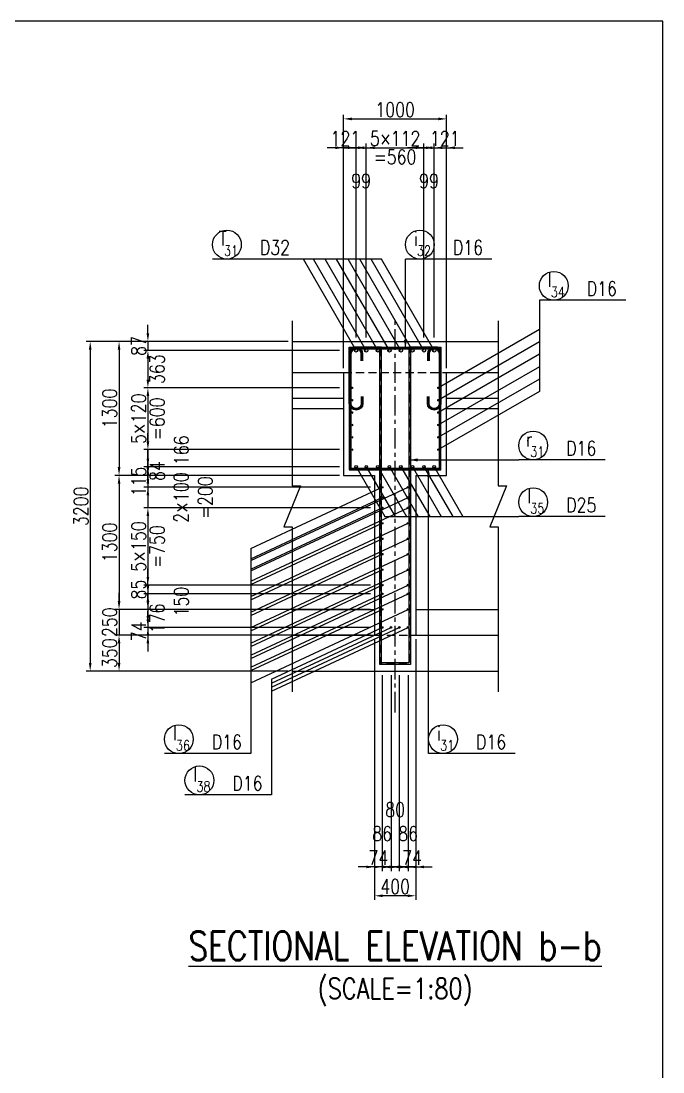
# Model space of a CAD drawing. Header units: millimetres. Extents: x -41433 to 131500, y -94900 to 39745.
# Drawn here: x 75268 to 81500, y -29700 to -19500 of the extents above; entities that cross this region are included whole.
import ezdxf
from ezdxf.enums import TextEntityAlignment as Align

# ---------------------------------------------------------------- set-up
doc = ezdxf.new("R2010")
doc.units = ezdxf.units.MM
doc.header["$LTSCALE"] = 160
doc.header["$MEASUREMENT"] = 0
doc.linetypes.add('CENTER', pattern=[2, 1.25, -0.25, 0.25, -0.25])
doc.linetypes.add('DASHED', pattern=[0.75, 0.5, -0.25])
doc.layers.get('0').update_dxf_attribs({"linetype": 'CONTINUOUS'})
doc.layers.get('DEFPOINTS').update_dxf_attribs({"color": 53, "linetype": 'CONTINUOUS'})
for name, color, linetype in [('CENTER', 6, 'CENTER'), ('DIM', 6, 'CONTINUOUS'), ('DIM-L', 6, 'CONTINUOUS'), ('GAIKEI-KEIKAKU', 4, 'CONTINUOUS'), ('TEKKIN-C', 3, 'CONTINUOUS'), ('TEKKIN-S', 3, 'CONTINUOUS'), ('TEXT', 4, 'CONTINUOUS'), ('TITLE', 3, 'CONTINUOUS')]:
    doc.layers.add(name, color=color, linetype=linetype)
doc.styles.add('DIM-TEXT', font='ROMANS', dxfattribs={"width": 0.8, "bigfont": 'EXTFONT'})
doc.styles.add('romans', font='romans.shx', dxfattribs={"bigfont": 'extfont.shx'})
doc.dimstyles.new('DIM40', dxfattribs={"dimscale": 40, "dimtxt": 3.5, "dimasz": 2, "dimexe": 1, "dimexo": 1, "dimgap": 0.5, "dimtad": 1, "dimdec": 0, "dimzin": 9, "dimdsep": 46, "dimtxsty": 'DIM-TEXT', "dimcen": 0, "dimclrt": 4, "dimaunit": 1, "dimadec": 4, "dimazin": 0, "dimtfac": 1, "dimtdec": 0, "dimtix": 1, "dimtmove": 2, "dimatfit": 0, "dimfxl": 1, "dimlwd": -1, "dimlwe": -1, "dimarcsym": 0})

# ---------------------------------------------------------------- blocks, each defined once
blk = doc.blocks.new('*D1443')
at = {"layer": 'DEFPOINTS', "color": 0, "transparency": 16777216}
for p in [(77900, -22610), (75940, -25810), (77900, -25810)]:
    blk.add_point(p, dxfattribs=at)
at = {"layer": 'DIM', "color": 0, "transparency": 16777216}
for p, q in [((77860, -22610), (75900, -22610)), ((75940, -22690), (75940, -25730)), ((77860, -25810), (75900, -25810))]:
    blk.add_line(p, q, dxfattribs=at)
for points in [[(75927, -22690), (75953, -22690), (75940, -22610)], [(75927, -25730), (75953, -25730), (75940, -25810)]]:
    blk.add_solid(points, dxfattribs=at)
at = {"layer": 'DIM', "color": 4, "transparency": 16777216, "insert": (75850, -24210), "char_height": 140, "attachment_point": 5, "rotation": 90, "style": 'DIM-TEXT'}
blk.add_mtext('3200', dxfattribs=at)
blk = doc.blocks.new('*D1444')
at = {"layer": 'DEFPOINTS', "color": 0, "transparency": 16777216}
for p in [(77900, -22610), (76220, -23910), (78400, -23910)]:
    blk.add_point(p, dxfattribs=at)
at = {"layer": 'DIM', "color": 0, "transparency": 16777216}
for p, q in [((77860, -22610), (76180, -22610)), ((76220, -22690), (76220, -23830)), ((78360, -23910), (76180, -23910))]:
    blk.add_line(p, q, dxfattribs=at)
for points in [[(76207, -22690), (76233, -22690), (76220, -22610)], [(76207, -23830), (76233, -23830), (76220, -23910)]]:
    blk.add_solid(points, dxfattribs=at)
at = {"layer": 'DIM', "color": 4, "transparency": 16777216, "insert": (76130, -23260), "char_height": 140, "attachment_point": 5, "rotation": 90, "style": 'DIM-TEXT'}
blk.add_mtext('1300', dxfattribs=at)
blk = doc.blocks.new('*D1445')
at = {"layer": 'DEFPOINTS', "color": 0, "transparency": 16777216}
for p in [(78400, -23910), (76220, -25210), (77900, -25210)]:
    blk.add_point(p, dxfattribs=at)
at = {"layer": 'DIM', "color": 0, "transparency": 16777216}
for p, q in [((78360, -23910), (76180, -23910)), ((76220, -23990), (76220, -25130)), ((77860, -25210), (76180, -25210))]:
    blk.add_line(p, q, dxfattribs=at)
for points in [[(76207, -23990), (76233, -23990), (76220, -23910)], [(76207, -25130), (76233, -25130), (76220, -25210)]]:
    blk.add_solid(points, dxfattribs=at)
at = {"layer": 'DIM', "color": 4, "transparency": 16777216, "insert": (76130, -24560), "char_height": 140, "attachment_point": 5, "rotation": 90, "style": 'DIM-TEXT'}
blk.add_mtext('1300', dxfattribs=at)
blk = doc.blocks.new('*D1446')
at = {"layer": 'DEFPOINTS', "color": 0, "transparency": 16777216}
for p in [(77900, -25210), (76220, -25460), (77900, -25460)]:
    blk.add_point(p, dxfattribs=at)
at = {"layer": 'DIM', "color": 0, "transparency": 16777216}
for p, q in [((76220, -25130), (76220, -25050)), ((77860, -25210), (76180, -25210)), ((76220, -25210), (76220, -25460)), ((77860, -25460), (76180, -25460)), ((76220, -25540), (76220, -25620))]:
    blk.add_line(p, q, dxfattribs=at)
for points in [[(76207, -25130), (76233, -25130), (76220, -25210)], [(76207, -25540), (76233, -25540), (76220, -25460)]]:
    blk.add_solid(points, dxfattribs=at)
at = {"layer": 'DIM', "color": 4, "transparency": 16777216, "insert": (76130, -25335), "char_height": 140, "attachment_point": 5, "rotation": 90, "style": 'DIM-TEXT'}
blk.add_mtext('250', dxfattribs=at)
blk = doc.blocks.new('*D1447')
at = {"layer": 'DEFPOINTS', "color": 0, "transparency": 16777216}
for p in [(77900, -25460), (76220, -25810), (77900, -25810)]:
    blk.add_point(p, dxfattribs=at)
at = {"layer": 'DIM', "color": 0, "transparency": 16777216}
for p, q in [((77860, -25460), (76180, -25460)), ((76220, -25540), (76220, -25730)), ((77860, -25810), (76180, -25810))]:
    blk.add_line(p, q, dxfattribs=at)
for points in [[(76207, -25540), (76233, -25540), (76220, -25460)], [(76207, -25730), (76233, -25730), (76220, -25810)]]:
    blk.add_solid(points, dxfattribs=at)
at = {"layer": 'DIM', "color": 4, "transparency": 16777216, "insert": (76130, -25635), "char_height": 140, "attachment_point": 5, "rotation": 90, "style": 'DIM-TEXT'}
blk.add_mtext('350', dxfattribs=at)
blk = doc.blocks.new('*D1448')
at = {"layer": 'DEFPOINTS', "color": 0, "transparency": 16777216}
for p in [(77900, -22610), (76500, -22697), (78400, -22697)]:
    blk.add_point(p, dxfattribs=at)
at = {"layer": 'DIM', "color": 0, "transparency": 16777216}
for p, q in [((76500, -22530), (76500, -22450)), ((77860, -22610), (76460, -22610)), ((76500, -22610), (76500, -22697)), ((78360, -22697), (76460, -22697)), ((76500, -22777), (76500, -22857))]:
    blk.add_line(p, q, dxfattribs=at)
for points in [[(76487, -22530), (76513, -22530), (76500, -22610)], [(76487, -22777), (76513, -22777), (76500, -22697)]]:
    blk.add_solid(points, dxfattribs=at)
at = {"layer": 'DIM', "color": 4, "transparency": 16777216, "insert": (76410, -22654), "char_height": 140, "attachment_point": 5, "rotation": 90, "style": 'DIM-TEXT'}
blk.add_mtext('87', dxfattribs=at)
blk = doc.blocks.new('*D1449')
at = {"layer": 'DEFPOINTS', "color": 0, "transparency": 16777216}
for p in [(78400, -23060), (76500, -23660), (78400, -23660)]:
    blk.add_point(p, dxfattribs=at)
at = {"layer": 'DIM', "color": 0, "transparency": 16777216}
for p, q in [((78360, -23060), (76460, -23060)), ((76500, -23140), (76500, -23580)), ((78360, -23660), (76460, -23660))]:
    blk.add_line(p, q, dxfattribs=at)
for points in [[(76487, -23140), (76513, -23140), (76500, -23060)], [(76487, -23580), (76513, -23580), (76500, -23660)]]:
    blk.add_solid(points, dxfattribs=at)
at = {"layer": 'DIM', "color": 4, "transparency": 16777216, "char_height": 140, "attachment_point": 5, "rotation": 90, "style": 'DIM-TEXT'}
for s, insert in [('5×120', (76410, -23360)), ('=600', (76590, -23360))]:
    blk.add_mtext(s, dxfattribs=dict(at, insert=insert))
blk = doc.blocks.new('*D1450')
at = {"layer": 'DEFPOINTS', "color": 0, "transparency": 16777216}
for p in [(78400, -23826), (76500, -23910), (78400, -23910)]:
    blk.add_point(p, dxfattribs=at)
at = {"layer": 'DIM', "color": 0, "transparency": 16777216}
for p, q in [((76500, -23746), (76500, -23666)), ((78360, -23826), (76460, -23826)), ((76500, -23826), (76500, -23910)), ((78360, -23910), (76460, -23910)), ((76500, -23990), (76500, -24070))]:
    blk.add_line(p, q, dxfattribs=at)
for points in [[(76487, -23746), (76513, -23746), (76500, -23826)], [(76487, -23990), (76513, -23990), (76500, -23910)]]:
    blk.add_solid(points, dxfattribs=at)
at = {"layer": 'DIM', "color": 4, "transparency": 16777216, "insert": (76590, -23868), "char_height": 140, "attachment_point": 5, "rotation": 90, "style": 'DIM-TEXT'}
blk.add_mtext('84', dxfattribs=at)
blk = doc.blocks.new('*D1451')
at = {"layer": 'DEFPOINTS', "color": 0, "transparency": 16777216}
for p in [(78400, -22697), (76500, -23060), (78400, -23060)]:
    blk.add_point(p, dxfattribs=at)
at = {"layer": 'DIM', "color": 0, "transparency": 16777216}
for p, q in [((78360, -22697), (76460, -22697)), ((76500, -22777), (76500, -22980)), ((78360, -23060), (76460, -23060))]:
    blk.add_line(p, q, dxfattribs=at)
for points in [[(76487, -22777), (76513, -22777), (76500, -22697)], [(76487, -22980), (76513, -22980), (76500, -23060)]]:
    blk.add_solid(points, dxfattribs=at)
at = {"layer": 'DIM', "color": 4, "transparency": 16777216, "insert": (76590, -22879), "char_height": 140, "attachment_point": 5, "rotation": 90, "style": 'DIM-TEXT'}
blk.add_mtext('363', dxfattribs=at)
blk = doc.blocks.new('*D1477')
at = {"layer": 'DEFPOINTS', "color": 0, "transparency": 16777216}
for p in [(78400, -23660), (76500, -23826), (78400, -23826)]:
    blk.add_point(p, dxfattribs=at)
at = {"layer": 'DIM', "color": 0, "transparency": 16777216}
for p, q in [((76500, -23580), (76500, -23500)), ((78360, -23660), (76460, -23660)), ((76500, -23660), (76500, -23826)), ((78360, -23826), (76460, -23826)), ((76500, -23906), (76500, -23986))]:
    blk.add_line(p, q, dxfattribs=at)
for points in [[(76487, -23580), (76513, -23580), (76500, -23660)], [(76487, -23906), (76513, -23906), (76500, -23826)]]:
    blk.add_solid(points, dxfattribs=at)
at = {"layer": 'DIM', "color": 4, "transparency": 16777216, "insert": (76707, -23743), "char_height": 140, "attachment_point": 5, "rotation": 90, "style": 'DIM-TEXT'}
blk.add_mtext('\\P  166', dxfattribs=at)
blk = doc.blocks.new('*D1368')
at = {"layer": 'DEFPOINTS', "color": 0, "transparency": 16777216}
for p in [(79400, -20450), (78400, -22910), (79400, -22910)]:
    blk.add_point(p, dxfattribs=at)
at = {"layer": 'DIM', "color": 0, "transparency": 16777216}
for p, q in [((78400, -22870), (78400, -20410)), ((78480, -20450), (79320, -20450)), ((79400, -22870), (79400, -20410))]:
    blk.add_line(p, q, dxfattribs=at)
for points in [[(78480, -20437), (78480, -20463), (78400, -20450)], [(79320, -20437), (79320, -20463), (79400, -20450)]]:
    blk.add_solid(points, dxfattribs=at)
at = {"layer": 'DIM', "color": 4, "transparency": 16777216, "insert": (78900, -20360), "char_height": 140, "attachment_point": 5, "style": 'DIM-TEXT'}
blk.add_mtext('1000', dxfattribs=at)
blk = doc.blocks.new('*D1369')
at = {"layer": 'DEFPOINTS', "color": 0, "transparency": 16777216}
for p in [(78700, -25460), (79100, -25460), (78700, -27990)]:
    blk.add_point(p, dxfattribs=at)
at = {"layer": 'DIM', "color": 0, "transparency": 16777216}
for p, q in [((78700, -25500), (78700, -28030)), ((79100, -25500), (79100, -28030)), ((79020, -27990), (78780, -27990))]:
    blk.add_line(p, q, dxfattribs=at)
for points in [[(78780, -27977), (78780, -28003), (78700, -27990)], [(79020, -27977), (79020, -28003), (79100, -27990)]]:
    blk.add_solid(points, dxfattribs=at)
at = {"layer": 'DIM', "color": 4, "transparency": 16777216, "insert": (78900, -27900), "char_height": 140, "attachment_point": 5, "style": 'DIM-TEXT'}
blk.add_mtext('400', dxfattribs=at)
blk = doc.blocks.new('*D1370')
at = {"layer": 'DEFPOINTS', "color": 0, "transparency": 16777216}
for p in [(79100, -25460), (79026, -25810), (79026, -27710)]:
    blk.add_point(p, dxfattribs=at)
at = {"layer": 'DIM', "color": 0, "transparency": 16777216}
for p, q in [((79100, -25500), (79100, -27750)), ((79026, -25850), (79026, -27750)), ((78946, -27710), (78866, -27710)), ((79100, -27710), (79026, -27710)), ((79180, -27710), (79260, -27710))]:
    blk.add_line(p, q, dxfattribs=at)
for points in [[(78946, -27697), (78946, -27723), (79026, -27710)], [(79180, -27697), (79180, -27723), (79100, -27710)]]:
    blk.add_solid(points, dxfattribs=at)
at = {"layer": 'DIM', "color": 4, "transparency": 16777216, "insert": (79063, -27620), "char_height": 140, "attachment_point": 5, "style": 'DIM-TEXT'}
blk.add_mtext('74', dxfattribs=at)
blk = doc.blocks.new('*D1371')
at = {"layer": 'DEFPOINTS', "color": 0, "transparency": 16777216}
for p in [(78940, -25810), (79026, -25810), (78940, -27710)]:
    blk.add_point(p, dxfattribs=at)
at = {"layer": 'DIM', "color": 0, "transparency": 16777216}
for p, q in [((78940, -25850), (78940, -27750)), ((79026, -25850), (79026, -27750)), ((78860, -27710), (78780, -27710)), ((79026, -27710), (78940, -27710)), ((79106, -27710), (79186, -27710))]:
    blk.add_line(p, q, dxfattribs=at)
for points in [[(78860, -27697), (78860, -27723), (78940, -27710)], [(79106, -27697), (79106, -27723), (79026, -27710)]]:
    blk.add_solid(points, dxfattribs=at)
at = {"layer": 'DIM', "color": 4, "transparency": 16777216, "insert": (79026, -27503), "char_height": 140, "attachment_point": 5, "style": 'DIM-TEXT'}
blk.add_mtext('86\\P ', dxfattribs=at)
blk = doc.blocks.new('*D1372')
at = {"layer": 'DEFPOINTS', "color": 0, "transparency": 16777216}
for p in [(78700, -25460), (78774, -25810), (78700, -27710)]:
    blk.add_point(p, dxfattribs=at)
at = {"layer": 'DIM', "color": 0, "transparency": 16777216}
for p, q in [((78700, -25500), (78700, -27750)), ((78774, -25850), (78774, -27750)), ((78620, -27710), (78540, -27710)), ((78774, -27710), (78700, -27710)), ((78854, -27710), (78934, -27710))]:
    blk.add_line(p, q, dxfattribs=at)
for points in [[(78620, -27697), (78620, -27723), (78700, -27710)], [(78854, -27697), (78854, -27723), (78774, -27710)]]:
    blk.add_solid(points, dxfattribs=at)
at = {"layer": 'DIM', "color": 4, "transparency": 16777216, "insert": (78737, -27620), "char_height": 140, "attachment_point": 5, "style": 'DIM-TEXT'}
blk.add_mtext('74', dxfattribs=at)
blk = doc.blocks.new('*D1373')
at = {"layer": 'DEFPOINTS', "color": 0, "transparency": 16777216}
for p in [(78774, -25810), (78860, -25810), (78860, -27710)]:
    blk.add_point(p, dxfattribs=at)
at = {"layer": 'DIM', "color": 0, "transparency": 16777216}
for p, q in [((78774, -25850), (78774, -27750)), ((78860, -25850), (78860, -27750)), ((78694, -27710), (78614, -27710)), ((78774, -27710), (78860, -27710)), ((78940, -27710), (79020, -27710))]:
    blk.add_line(p, q, dxfattribs=at)
for points in [[(78694, -27697), (78694, -27723), (78774, -27710)], [(78940, -27697), (78940, -27723), (78860, -27710)]]:
    blk.add_solid(points, dxfattribs=at)
at = {"layer": 'DIM', "color": 4, "transparency": 16777216, "insert": (78774, -27503), "char_height": 140, "attachment_point": 5, "style": 'DIM-TEXT'}
blk.add_mtext('86\\P ', dxfattribs=at)
blk = doc.blocks.new('*D1374')
at = {"layer": 'DEFPOINTS', "color": 0, "transparency": 16777216}
for p in [(78860, -25810), (78940, -25810), (78860, -27710)]:
    blk.add_point(p, dxfattribs=at)
at = {"layer": 'DIM', "color": 0, "transparency": 16777216}
for p, q in [((78860, -25850), (78860, -27750)), ((78940, -25850), (78940, -27750)), ((78780, -27710), (78700, -27710)), ((78940, -27710), (78860, -27710)), ((79020, -27710), (79100, -27710))]:
    blk.add_line(p, q, dxfattribs=at)
for points in [[(78780, -27697), (78780, -27723), (78860, -27710)], [(79020, -27697), (79020, -27723), (78940, -27710)]]:
    blk.add_solid(points, dxfattribs=at)
at = {"layer": 'DIM', "color": 4, "transparency": 16777216, "insert": (78900, -27387), "char_height": 140, "attachment_point": 5, "style": 'DIM-TEXT'}
blk.add_mtext('80\\P \\P ', dxfattribs=at)
blk = doc.blocks.new('*D1389')
at = {"layer": 'DEFPOINTS', "color": 0, "transparency": 16777216}
for p in [(78400, -23910), (76500, -24025), (78700, -24025)]:
    blk.add_point(p, dxfattribs=at)
at = {"layer": 'DIM', "color": 0, "transparency": 16777216}
for p, q in [((76500, -23830), (76500, -23750)), ((78360, -23910), (76460, -23910)), ((76500, -23910), (76500, -24025)), ((78660, -24025), (76460, -24025)), ((76500, -24105), (76500, -24185))]:
    blk.add_line(p, q, dxfattribs=at)
for points in [[(76487, -23830), (76513, -23830), (76500, -23910)], [(76487, -24105), (76513, -24105), (76500, -24025)]]:
    blk.add_solid(points, dxfattribs=at)
at = {"layer": 'DIM', "color": 4, "transparency": 16777216, "insert": (76410, -23968), "char_height": 140, "attachment_point": 5, "rotation": 90, "style": 'DIM-TEXT'}
blk.add_mtext('115', dxfattribs=at)
blk = doc.blocks.new('*D1390')
at = {"layer": 'DEFPOINTS', "color": 0, "transparency": 16777216}
for p in [(78700, -24225), (76500, -24975), (78700, -24975)]:
    blk.add_point(p, dxfattribs=at)
at = {"layer": 'DIM', "color": 0, "transparency": 16777216}
for p, q in [((78660, -24225), (76460, -24225)), ((76500, -24305), (76500, -24895)), ((78660, -24975), (76460, -24975))]:
    blk.add_line(p, q, dxfattribs=at)
for points in [[(76487, -24305), (76513, -24305), (76500, -24225)], [(76487, -24895), (76513, -24895), (76500, -24975)]]:
    blk.add_solid(points, dxfattribs=at)
at = {"layer": 'DIM', "color": 4, "transparency": 16777216, "char_height": 140, "attachment_point": 5, "rotation": 90, "style": 'DIM-TEXT'}
for s, insert in [('5×150', (76410, -24600)), ('=750', (76590, -24600))]:
    blk.add_mtext(s, dxfattribs=dict(at, insert=insert))
blk = doc.blocks.new('ARROW_4')
at = {"color": 0}
blk.add_solid([(0, 0), (-1, 0.2), (-1, -0.2)], dxfattribs=at)
blk = doc.blocks.new('*D1424')
at = {"layer": 'DEFPOINTS', "color": 0, "transparency": 16777216}
for p in [(78700, -25210), (76500, -25386), (78700, -25386)]:
    blk.add_point(p, dxfattribs=at)
at = {"layer": 'DIM', "color": 0, "transparency": 16777216}
for p, q in [((76500, -25130), (76500, -25050)), ((78660, -25210), (76460, -25210)), ((76500, -25210), (76500, -25386)), ((78660, -25386), (76460, -25386)), ((76500, -25466), (76500, -25546))]:
    blk.add_line(p, q, dxfattribs=at)
for points in [[(76487, -25130), (76513, -25130), (76500, -25210)], [(76487, -25466), (76513, -25466), (76500, -25386)]]:
    blk.add_solid(points, dxfattribs=at)
at = {"layer": 'DIM', "color": 4, "transparency": 16777216, "insert": (76590, -25298), "char_height": 140, "attachment_point": 5, "rotation": 90, "style": 'DIM-TEXT'}
blk.add_mtext('176', dxfattribs=at)
blk = doc.blocks.new('*D1425')
at = {"layer": 'DEFPOINTS', "color": 0, "transparency": 16777216}
for p in [(78700, -25386), (76500, -25460), (78700, -25460)]:
    blk.add_point(p, dxfattribs=at)
at = {"layer": 'DIM', "color": 0, "transparency": 16777216}
for p, q in [((76500, -25306), (76500, -25226)), ((78660, -25386), (76460, -25386)), ((76500, -25386), (76500, -25460)), ((78660, -25460), (76460, -25460)), ((76500, -25540), (76500, -25620))]:
    blk.add_line(p, q, dxfattribs=at)
for points in [[(76487, -25306), (76513, -25306), (76500, -25386)], [(76487, -25540), (76513, -25540), (76500, -25460)]]:
    blk.add_solid(points, dxfattribs=at)
at = {"layer": 'DIM', "color": 4, "transparency": 16777216, "insert": (76410, -25423), "char_height": 140, "attachment_point": 5, "rotation": 90, "style": 'DIM-TEXT'}
blk.add_mtext('74', dxfattribs=at)
blk = doc.blocks.new('*D1427')
at = {"layer": 'DEFPOINTS', "color": 0, "transparency": 16777216}
for p in [(78700, -24025), (76500, -24225), (78700, -24225)]:
    blk.add_point(p, dxfattribs=at)
at = {"layer": 'DIM', "color": 0, "transparency": 16777216}
for p, q in [((76500, -23945), (76500, -23865)), ((78660, -24025), (76460, -24025)), ((76500, -24025), (76500, -24225)), ((78660, -24225), (76460, -24225)), ((76500, -24305), (76500, -24385))]:
    blk.add_line(p, q, dxfattribs=at)
for points in [[(76487, -23945), (76513, -23945), (76500, -24025)], [(76487, -24305), (76513, -24305), (76500, -24225)]]:
    blk.add_solid(points, dxfattribs=at)
at = {"layer": 'DIM', "color": 4, "transparency": 16777216, "insert": (76823, -24125), "char_height": 140, "attachment_point": 5, "rotation": 90, "style": 'DIM-TEXT'}
blk.add_mtext('\\P2×100\\P=200', dxfattribs=at)
blk = doc.blocks.new('*D1484')
at = {"layer": 'DEFPOINTS', "color": 0, "transparency": 16777216}
for p in [(78521, -20730), (78521, -22610), (78400, -22910)]:
    blk.add_point(p, dxfattribs=at)
at = {"layer": 'DIM', "color": 0, "transparency": 16777216}
for p, q in [((78400, -22870), (78400, -20690)), ((78521, -22570), (78521, -20690)), ((78320, -20730), (78240, -20730)), ((78400, -20730), (78521, -20730)), ((78601, -20730), (78681, -20730))]:
    blk.add_line(p, q, dxfattribs=at)
for points in [[(78320, -20717), (78320, -20743), (78400, -20730)], [(78601, -20717), (78601, -20743), (78521, -20730)]]:
    blk.add_solid(points, dxfattribs=at)
at = {"layer": 'DIM', "color": 4, "transparency": 16777216, "insert": (78417, -20640), "char_height": 140, "attachment_point": 5, "style": 'DIM-TEXT'}
blk.add_mtext('121', dxfattribs=at)
blk = doc.blocks.new('*D1485')
at = {"layer": 'DEFPOINTS', "color": 0, "transparency": 16777216}
for p in [(78620, -20730), (78521, -22610), (78620, -22610)]:
    blk.add_point(p, dxfattribs=at)
at = {"layer": 'DIM', "color": 0, "transparency": 16777216}
for p, q in [((78521, -22570), (78521, -20690)), ((78620, -22570), (78620, -20690)), ((78441, -20730), (78361, -20730)), ((78521, -20730), (78620, -20730)), ((78700, -20730), (78780, -20730))]:
    blk.add_line(p, q, dxfattribs=at)
for points in [[(78441, -20717), (78441, -20743), (78521, -20730)], [(78700, -20717), (78700, -20743), (78620, -20730)]]:
    blk.add_solid(points, dxfattribs=at)
at = {"layer": 'DIM', "color": 4, "transparency": 16777216, "insert": (78570, -20937), "char_height": 140, "attachment_point": 5, "style": 'DIM-TEXT'}
blk.add_mtext('\\P99', dxfattribs=at)
blk = doc.blocks.new('*D1486')
at = {"layer": 'DEFPOINTS', "color": 0, "transparency": 16777216}
for p in [(79180, -20730), (78620, -22610), (79180, -22610)]:
    blk.add_point(p, dxfattribs=at)
at = {"layer": 'DIM', "color": 0, "transparency": 16777216}
for p, q in [((78620, -22570), (78620, -20690)), ((79180, -22570), (79180, -20690)), ((78540, -20730), (78460, -20730)), ((78620, -20730), (79180, -20730)), ((79260, -20730), (79340, -20730))]:
    blk.add_line(p, q, dxfattribs=at)
for points in [[(78540, -20717), (78540, -20743), (78620, -20730)], [(79260, -20717), (79260, -20743), (79180, -20730)]]:
    blk.add_solid(points, dxfattribs=at)
at = {"layer": 'DIM', "color": 4, "transparency": 16777216, "char_height": 140, "attachment_point": 5, "style": 'DIM-TEXT'}
for s, insert in [('5×112', (78900, -20640)), ('=560', (78900, -20820))]:
    blk.add_mtext(s, dxfattribs=dict(at, insert=insert))
blk = doc.blocks.new('*D1487')
at = {"layer": 'DEFPOINTS', "color": 0, "transparency": 16777216}
for p in [(79279, -20730), (79180, -22610), (79279, -22610)]:
    blk.add_point(p, dxfattribs=at)
at = {"layer": 'DIM', "color": 0, "transparency": 16777216}
for p, q in [((79180, -22570), (79180, -20690)), ((79279, -22570), (79279, -20690)), ((79100, -20730), (79020, -20730)), ((79180, -20730), (79279, -20730)), ((79359, -20730), (79439, -20730))]:
    blk.add_line(p, q, dxfattribs=at)
for points in [[(79100, -20717), (79100, -20743), (79180, -20730)], [(79359, -20717), (79359, -20743), (79279, -20730)]]:
    blk.add_solid(points, dxfattribs=at)
at = {"layer": 'DIM', "color": 4, "transparency": 16777216, "insert": (79229, -20937), "char_height": 140, "attachment_point": 5, "style": 'DIM-TEXT'}
blk.add_mtext('\\P99', dxfattribs=at)
blk = doc.blocks.new('*D1488')
at = {"layer": 'DEFPOINTS', "color": 0, "transparency": 16777216}
for p in [(79400, -20730), (79279, -22610), (79400, -22910)]:
    blk.add_point(p, dxfattribs=at)
at = {"layer": 'DIM', "color": 0, "transparency": 16777216}
for p, q in [((79279, -22570), (79279, -20690)), ((79400, -22870), (79400, -20690)), ((79199, -20730), (79119, -20730)), ((79279, -20730), (79400, -20730)), ((79480, -20730), (79560, -20730))]:
    blk.add_line(p, q, dxfattribs=at)
for points in [[(79199, -20717), (79199, -20743), (79279, -20730)], [(79480, -20717), (79480, -20743), (79400, -20730)]]:
    blk.add_solid(points, dxfattribs=at)
at = {"layer": 'DIM', "color": 4, "transparency": 16777216, "insert": (79382, -20640), "char_height": 140, "attachment_point": 5, "style": 'DIM-TEXT'}
blk.add_mtext('121', dxfattribs=at)
blk = doc.blocks.new('*D1641')
at = {"layer": 'DEFPOINTS', "color": 0, "transparency": 16777216}
for p in [(78700, -24975), (76500, -25060), (78700, -25060)]:
    blk.add_point(p, dxfattribs=at)
at = {"layer": 'DIM', "color": 0, "transparency": 16777216}
for p, q in [((76500, -24895), (76500, -24815)), ((78660, -24975), (76460, -24975)), ((76500, -24975), (76500, -25060)), ((78660, -25060), (76460, -25060)), ((76500, -25140), (76500, -25220))]:
    blk.add_line(p, q, dxfattribs=at)
for points in [[(76487, -24895), (76513, -24895), (76500, -24975)], [(76487, -25140), (76513, -25140), (76500, -25060)]]:
    blk.add_solid(points, dxfattribs=at)
at = {"layer": 'DIM', "color": 4, "transparency": 16777216, "insert": (76410, -25018), "char_height": 140, "attachment_point": 5, "rotation": 90, "style": 'DIM-TEXT'}
blk.add_mtext('85', dxfattribs=at)
blk = doc.blocks.new('*D1642')
at = {"layer": 'DEFPOINTS', "color": 0, "transparency": 16777216}
for p in [(78700, -25060), (76500, -25210), (78700, -25210)]:
    blk.add_point(p, dxfattribs=at)
at = {"layer": 'DIM', "color": 0, "transparency": 16777216}
for p, q in [((76500, -24980), (76500, -24900)), ((78660, -25060), (76460, -25060)), ((76500, -25060), (76500, -25210)), ((78660, -25210), (76460, -25210)), ((76500, -25290), (76500, -25370))]:
    blk.add_line(p, q, dxfattribs=at)
for points in [[(76487, -24980), (76513, -24980), (76500, -25060)], [(76487, -25290), (76513, -25290), (76500, -25210)]]:
    blk.add_solid(points, dxfattribs=at)
at = {"layer": 'DIM', "color": 4, "transparency": 16777216, "insert": (76707, -25135), "char_height": 140, "attachment_point": 5, "rotation": 90, "style": 'DIM-TEXT'}
blk.add_mtext('\\P150', dxfattribs=at)

msp = doc.modelspace()

# ---------------------------------------------------------------- linework, layer by layer
at = {"layer": 'CENTER'}
msp.add_line((78900, -26210), (78900, -22410), dxfattribs=at)
at = {"layer": 'DEFPOINTS', "flags": 128}
msp.add_lwpolyline([(81500, -19500), (50000, -19500), (50000, -39900), (81500, -39900)], close=True, dxfattribs=at)
at = {"layer": 'DEFPOINTS'}
for points in [[(78587, -22799), (78587, -22731, 1), (78455, -22731), (78455, -23855), (79345, -23855), (79345, -22731, 1), (79213, -22731), (79213, -22799)], [(78587, -23143), (78587, -23211, -1), (78455, -23211), (78455, -22665), (79345, -22665), (79345, -23211, -1), (79213, -23211), (79213, -23143)], [(78571, -22799), (78571, -22731, 1), (78471, -22731), (78471, -23839), (79329, -23839), (79329, -22731, 1), (79229, -22731), (79229, -22799)], [(78571, -23143), (78571, -23211, -1), (78471, -23211), (78471, -22681), (79329, -22681), (79329, -23211, -1), (79229, -23211), (79229, -23143)]]:
    msp.add_lwpolyline(points, format="xyb", dxfattribs=at)
for points in [[(79312, -22665), (79034, -22665), (79034, -25728), (78766, -25728), (78766, -22665), (78488, -22665)], [(79312, -22681), (79050, -22681), (79050, -25744), (78750, -25744), (78750, -22681), (78488, -22681)]]:
    msp.add_lwpolyline(points, dxfattribs=at)
at = {"layer": 'DIM-L'}
for p, q in [((77966.89, -21810), (77126.89, -21810)), ((78766.89, -21810), (77966.89, -21810)), ((78521, -22697), (78008.89, -21810)), ((78620, -22697), (78107.89, -21810)), ((78732, -22697), (78219.89, -21810)), ((78844, -22697), (78331.89, -21810)), ((78956, -22697), (78443.89, -21810)), ((79068, -22697), (78555.89, -21810)), ((79180, -22697), (78667.89, -21810)), ((79279, -22697), (78766.89, -21810)), ((79840, -21810), (79000, -21810)), ((79000, -22673), (79000, -21810)), ((80300, -22210), (80300, -23094.77)), ((81140, -22210), (80300, -22210)), ((80300, -22494.77), (79321, -23060)), ((80300, -22614.77), (79321, -23180)), ((80300, -22734.77), (79321, -23300)), ((80300, -22854.77), (79321, -23420)), ((80300, -22974.77), (79321, -23540)), ((80300, -23094.77), (79321, -23660)), ((79042, -23760), (80100, -23760)), ((80940, -23760), (80100, -23760)), ((78521, -23826.5), (78800.15, -24310)), ((78620, -23826.5), (78899.15, -24310)), ((78732, -23826.5), (79011.15, -24310)), ((78844, -23826.5), (79123.15, -24310)), ((78956, -23826.5), (79235.15, -24310)), ((79068, -23826.5), (79347.15, -24310)), ((79180, -23826.5), (79459.15, -24310)), ((79225, -26610), (79225, -23847)), ((79279, -23826.5), (79558.15, -24310)), ((77500, -24736.59), (79026, -24025)), ((77500, -24619.08), (78774, -24025)), ((77500, -24836.59), (79026, -24125)), ((77500, -24719.08), (78774, -24125)), ((77500, -24936.59), (79026, -24225)), ((77500, -24819.08), (78774, -24225)), ((77500, -25086.59), (79026, -24375)), ((77500, -24969.08), (78774, -24375)), ((78800.15, -24310), (80100, -24310)), ((80940, -24310), (80100, -24310)), ((77500, -25236.59), (79026, -24525)), ((77500, -25119.08), (78774, -24525)), ((77500, -24619.08), (77500, -26610)), ((77500, -25386.59), (79026, -24675)), ((77500, -25269.08), (78774, -24675)), ((77500, -25536.59), (79026, -24825)), ((77500, -25419.08), (78774, -24825)), ((77500, -25686.59), (79026, -24975)), ((77500, -25569.08), (78774, -24975)), ((77500, -25771.59), (79026, -25060)), ((77500, -25654.08), (78774, -25060)), ((77500, -25804.08), (78774, -25210)), ((77500, -25921.59), (79026, -25210)), ((77700, -26004.32), (79026, -25386)), ((77700, -25886.81), (78774, -25386)), ((77700, -25964.22), (78940, -25386)), ((77700, -25926.92), (78860, -25386)), ((77700, -25886.81), (77700, -27010)), ((77500, -26610), (76660, -26610)), ((80065, -26610), (79225, -26610)), ((77700, -27010), (76860, -27010))]:
    msp.add_line(p, q, dxfattribs=at)
at = {"layer": 'DIM-L', "flags": 128}
for points in [[(77900, -22410), (77900, -24010), (77980, -24010), (77820, -24410), (77900, -24410), (77900, -26010)], [(79900, -22410), (79900, -24010), (79980, -24010), (79820, -24410), (79900, -24410), (79900, -26010)]]:
    msp.add_lwpolyline(points, dxfattribs=at)
at = {"layer": 'DIM-L'}
for centre in [(77266.89, -21670), (79140, -21670), (80440, -22070), (80240, -23620), (80240, -24170), (76800, -26470), (79365, -26470), (77000, -26870)]:
    msp.add_circle(centre, 140, dxfattribs=at)
at = {"layer": 'GAIKEI-KEIKAKU'}
for p, q in [((77900, -22610), (79900, -22610)), ((77900, -22910), (78400, -22910)), ((78400, -22910), (78400, -23910)), ((79400, -23910), (79400, -22910)), ((79400, -22910), (79900, -22910)), ((77900, -23160), (78400, -23160)), ((79400, -23160), (79900, -23160)), ((77900, -23260), (78400, -23260)), ((79400, -23260), (79900, -23260)), ((78400, -23910), (78700, -23910)), ((78700, -23910), (78700, -25460)), ((79100, -23910), (79400, -23910)), ((79100, -23910), (79100, -25460)), ((77900, -25210), (78700, -25210)), ((79100, -25210), (79900, -25210)), ((77900, -25460), (78700, -25460)), ((79100, -25460), (79900, -25460)), ((77900, -25810), (79900, -25810))]:
    msp.add_line(p, q, dxfattribs=at)
at = {"layer": 'GAIKEI-KEIKAKU', "linetype": 'DASHED'}
for p, q in [((78400, -22910), (79400, -22910)), ((78700, -25460), (79100, -25460))]:
    msp.add_line(p, q, dxfattribs=at)
at = {"layer": 'TEKKIN-C'}
for centre, radius in [((78521, -22697), 16), ((78620, -22697), 16), ((78732, -22697), 16), ((78844, -22697), 16), ((78956, -22697), 16), ((79068, -22697), 16), ((79180, -22697), 16), ((79279, -22697), 16), ((78479, -23060), 8), ((79321, -23060), 8), ((78479, -23180), 8), ((79321, -23180), 8), ((78479, -23300), 8), ((79321, -23300), 8), ((78479, -23420), 8), ((79321, -23420), 8), ((78479, -23540), 8), ((79321, -23540), 8), ((78479, -23660), 8), ((79321, -23660), 8), ((78521, -23826.5), 12.5), ((78620, -23826.5), 12.5), ((78732, -23826.5), 12.5), ((78844, -23826.5), 12.5), ((78956, -23826.5), 12.5), ((79068, -23826.5), 12.5), ((79180, -23826.5), 12.5), ((79279, -23826.5), 12.5), ((78774, -24025), 8), ((79026, -24025), 8), ((78774, -24125), 8), ((79026, -24125), 8), ((78774, -24225), 8), ((79026, -24225), 8), ((78774, -24375), 8), ((79026, -24375), 8), ((78774, -24525), 8), ((79026, -24525), 8), ((78774, -24675), 8), ((79026, -24675), 8), ((78774, -24825), 8), ((79026, -24825), 8), ((78774, -24975), 8), ((79026, -24975), 8), ((78774, -25060), 8), ((79026, -25060), 8), ((78774, -25210), 8), ((79026, -25210), 8), ((78774, -25386), 8), ((78860, -25386), 8), ((78940, -25386), 8), ((79026, -25386), 8)]:
    msp.add_circle(centre, radius, dxfattribs=at)
at = {"layer": 'TEKKIN-S'}
for points in [[(78579, -22799), (78579, -22731, 1), (78463, -22731), (78463, -23847), (79337, -23847), (79337, -22731, 1), (79221, -22731), (79221, -22799)], [(78579, -23143), (78579, -23211, -1), (78463, -23211), (78463, -22673), (79337, -22673), (79337, -23211, -1), (79221, -23211), (79221, -23143)]]:
    msp.add_lwpolyline(points, format="xyb", dxfattribs=at)
at = {"layer": 'TEKKIN-S', "linetype": 'DASHED', "flags": 128}
msp.add_lwpolyline([(79312, -22673), (79042, -22673), (79042, -25736), (78758, -25736), (78758, -22673), (78488, -22673)], dxfattribs=at)

# ---------------------------------------------------------------- block references
at = {"layer": 'DIM-L', "xscale": 76, "yscale": 76, "zscale": 76}
for p, rotation in [((79000, -22673), 270), ((79042, -23760), 180), ((79225, -23847), 89.99999999999999)]:
    msp.add_blockref('ARROW_4', p, dxfattribs=dict(at, rotation=rotation))

# ---------------------------------------------------------------- texts
at = {"layer": 'TEXT', "style": 'romans', "width": 0.8}
for s, height, p in [('T', 140, (77226.89, -21610)), ('i', 140, (79100, -21610)), ('31', 100, (77306.89, -21730)), ('32', 100, (79180, -21730)), ('I', 140, (80400, -22010)), ('34', 100, (80480, -22130)), ('r', 140, (80200, -23560)), ('31', 100, (80280, -23680)), ('I', 140, (80200, -24110)), ('35', 100, (80280, -24230)), ('I', 140, (76760, -26410)), ('i', 140, (79325, -26410)), ('36', 100, (76840, -26530)), ('31', 100, (79405, -26530)), ('I', 140, (76960, -26810)), ('38', 100, (77040, -26930))]:
    msp.add_text(s, height=height, rotation=0.000107, dxfattribs=at).set_placement(p, align=Align.MIDDLE)
for s, p in [('D32', (77586.89, -21810)), ('D16', (79460, -21810)), ('D16', (80760, -22210)), ('D16', (80560, -23760)), ('D25', (80560, -24310)), ('D16', (77120, -26610)), ('D16', (79685, -26610)), ('D16', (77320, -27010))]:
    msp.add_text(s, height=140, rotation=0.000107, dxfattribs=at).set_placement(p, align=Align.BOTTOM_LEFT)
at = {"layer": 'TITLE', "style": 'romans', "width": 0.8}
for s, height, p in [('%%USECTIONAL ELEVATION b-b', 280, (78900, -28700)), ('(SCALE=1:80)', 200, (78900, -29050))]:
    msp.add_text(s, height=height, dxfattribs=at).set_placement(p, align=Align.BOTTOM_CENTER)

# ---------------------------------------------------------------- dimensions: what is measured, and where the dimension line sits
at = {"layer": 'DIM'}
for base, p1, p2, picture, middle in [((79400, -20450), (78400, -22910), (79400, -22910), '*D1368', (78900, -20360)), ((78700, -27710), (78774, -25810), (78700, -25460), '*D1372', (78737, -27620)), ((78700, -27990), (79100, -25460), (78700, -25460), '*D1369', (78900, -27900)), ((79026, -27710), (79100, -25460), (79026, -25810), '*D1370', (79063, -27620))]:
    dim = msp.add_linear_dim(base=base, p1=p1, p2=p2, dimstyle='DIM40', dxfattribs=at)
    dim.commit()
    dim.dimension.update_dxf_attribs({"geometry": picture, "text_midpoint": middle})
for base, p1, p2, picture, middle in [((78521, -20730), (78400, -22910), (78521, -22610), '*D1484', (78417.5, -20640)), ((79400, -20730), (79279, -22610), (79400, -22910), '*D1488', (79382.5, -20640))]:
    dim = msp.add_linear_dim(base=base, p1=p1, p2=p2, dimstyle='DIM40', dxfattribs=at)
    dim.commit()
    dim.dimension.update_dxf_attribs({"geometry": picture, "text_midpoint": middle, "dimtype": 160})
for base, p1, p2, text, picture, middle in [((79180, -20730), (78620, -22610), (79180, -22610), '5×112\\X=<>', '*D1486', (78900, -20730)), ((78620, -20730), (78521, -22610), (78620, -22610), '\\X\\P<>', '*D1485', (78570.5, -20730)), ((79279, -20730), (79180, -22610), (79279, -22610), '\\X\\P<>', '*D1487', (79229.5, -20730)), ((78860, -27710), (78940, -25810), (78860, -25810), '<>\\P \\P ', '*D1374', (78900, -27386.67))]:
    dim = msp.add_linear_dim(base=base, p1=p1, p2=p2, text=text, dimstyle='DIM40', dxfattribs=at)
    dim.commit()
    dim.dimension.update_dxf_attribs({"geometry": picture, "text_midpoint": middle})
for base, p1, p2, picture, middle in [((76500, -22697), (77900, -22610), (78400, -22697), '*D1448', (76410, -22653.5)), ((75940, -25810), (77900, -22610), (77900, -25810), '*D1443', (75850, -24210)), ((76220, -23910), (77900, -22610), (78400, -23910), '*D1444', (76130, -23260)), ((76500, -24025), (78400, -23910), (78700, -24025), '*D1389', (76410, -23967.5)), ((76220, -25210), (78400, -23910), (77900, -25210), '*D1445', (76130, -24560)), ((76220, -25460), (77900, -25210), (77900, -25460), '*D1446', (76130, -25335)), ((76220, -25810), (77900, -25460), (77900, -25810), '*D1447', (76130, -25635))]:
    dim = msp.add_linear_dim(base=base, p1=p1, p2=p2, angle=90, dimstyle='DIM40', override={"dimfxl": 0}, dxfattribs=at)
    dim.commit()
    dim.dimension.update_dxf_attribs({"geometry": picture, "text_midpoint": middle})
for base, p1, p2, text, picture, middle in [((76500, -23060), (78400, -22697), (78400, -23060), '\\X<>', '*D1451', (76500, -22878.5)), ((76500, -23660), (78400, -23060), (78400, -23660), '5×120\\X=<>', '*D1449', (76500, -23360)), ((76500, -23826), (78400, -23660), (78400, -23826), '\\X\\P  <>', '*D1477', (76500, -23743)), ((76500, -23910), (78400, -23826), (78400, -23910), '\\X<>', '*D1450', (76500, -23868))]:
    dim = msp.add_linear_dim(base=base, p1=p1, p2=p2, angle=90, text=text, dimstyle='DIM40', override={"dimfxl": 0}, dxfattribs=at)
    dim.commit()
    dim.dimension.update_dxf_attribs({"geometry": picture, "text_midpoint": middle})
for base, p1, p2, text, picture, middle in [((76500, -24225), (78700, -24025), (78700, -24225), '\\X\\P2×100\\P=<>', '*D1427', (76500, -24125)), ((76500, -24975), (78700, -24225), (78700, -24975), '5×150\\X=<>', '*D1390', (76500, -24600)), ((76500, -25210), (78700, -25060), (78700, -25210), '\\X\\P<>', '*D1642', (76500, -25135)), ((76500, -25386), (78700, -25210), (78700, -25386), '\\X<>', '*D1424', (76500, -25298))]:
    dim = msp.add_linear_dim(base=base, p1=p1, p2=p2, angle=90, text=text, dimstyle='DIM40', dxfattribs=at)
    dim.commit()
    dim.dimension.update_dxf_attribs({"geometry": picture, "text_midpoint": middle})
for base, p1, p2, picture, middle in [((76500, -25060), (78700, -24975), (78700, -25060), '*D1641', (76410, -25017.5)), ((76500, -25460), (78700, -25386), (78700, -25460), '*D1425', (76410, -25423))]:
    dim = msp.add_linear_dim(base=base, p1=p1, p2=p2, angle=90, dimstyle='DIM40', dxfattribs=at)
    dim.commit()
    dim.dimension.update_dxf_attribs({"geometry": picture, "text_midpoint": middle})
dim = msp.add_linear_dim(base=(78860, -27710), p1=(78774, -25810), p2=(78860, -25810), angle=180, text='<>\\P ', dimstyle='DIM40', dxfattribs=at)
dim.commit()
dim.dimension.update_dxf_attribs({"geometry": '*D1373', "text_midpoint": (78774, -27503.33), "dimtype": 160})
dim = msp.add_linear_dim(base=(78940, -27710), p1=(79026, -25810), p2=(78940, -25810), text='<>\\P ', dimstyle='DIM40', dxfattribs=at)
dim.commit()
dim.dimension.update_dxf_attribs({"geometry": '*D1371', "text_midpoint": (79026, -27503.33), "dimtype": 160})

doc.saveas('drawing.dxf')
